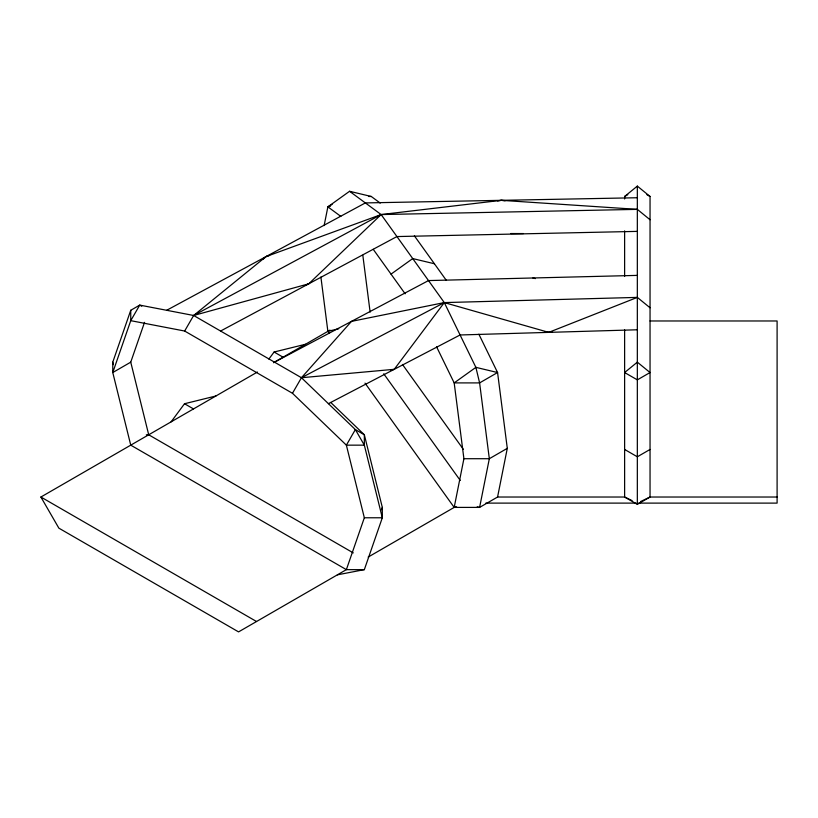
<?xml version="1.0" encoding="UTF-8"?>
<svg xmlns="http://www.w3.org/2000/svg" width="818" height="818" viewBox="0 0 818 818"><rect width="100%" height="100%" fill="white"/><g stroke="black" fill="none" stroke-linecap="round" stroke-linejoin="round"><path stroke-width="1.23" d="M324.132 225.584L327.875 206.852L349.562 191.289L371.26 196.473L380.237 203.089M436.597 346.842L454.184 382.906L463.908 458.714L454.184 507.405L479.604 507.405L497.569 497.027L624.625 497.027L632.038 500.575M497.569 497.027L507.293 448.336L497.569 372.538L478.878 334.214M364.337 569.645L346.372 569.645L130.747 445.156L112.772 372.538L112.772 362.159L130.747 310.288L139.725 305.104L193.641 315.482L301.453 377.722L355.36 429.593L364.337 434.777L382.313 507.405L382.313 517.774L364.337 569.645L337.384 574.839M353.284 552.896L148.712 434.787L130.747 362.159L144.53 322.353M130.747 310.288L130.747 320.666L184.653 331.034L292.466 393.284L346.372 445.156L364.337 517.774L346.372 569.645L238.559 631.895L58.865 528.152L40.9 497.027L257.414 372.026M381.474 509.819L382.313 507.405M184.653 331.034L193.641 315.482L266.024 256.607L381.147 214.561L501.342 200.328L637.334 209.367L650.044 219.745M292.466 393.284L301.453 377.722L351.505 321.372L444.297 302.588L637.334 297.394L650.044 307.772M171.105 421.853L184.52 403.734L215.901 395.994M268.887 359.061L274.102 352.016L305.482 344.276M390.605 370.37L394.245 369.317L444.297 302.588L548.714 332.374L552.447 331.668M306.423 284.817L308.764 283.805L381.147 214.561L637.334 209.367M263.14 259.101L266.024 256.607L269.623 255.39M624.625 198.978L624.625 196.473L637.334 186.105L650.044 196.473L650.044 497.027L637.334 504.369L624.625 497.027L624.625 329.899M391.035 274.132L412.722 258.57L434.409 263.754M340.84 216.402L327.875 206.852L332.108 204.408M130.747 362.159L112.772 372.538L130.747 320.666L139.725 305.104L141.729 306.259M273.488 362.742L329.991 330.124M624.625 196.473L627.805 194.643M507.293 448.336L489.328 458.714L463.908 458.714M368.172 557.068L455.033 506.915M650.044 449.45L637.334 456.792L624.625 449.45M166.688 310.288L365.349 202.925L637.334 197.741M477.201 506.833L479.604 507.405L489.328 458.714L479.604 382.906L475.882 367.354L444.297 302.588L381.147 214.561L193.641 315.482L308.764 283.805M220.594 331.034L396.934 236.566L637.334 231.382M274.5 362.159L428.509 280.574L637.334 275.39M444.297 302.588L301.453 377.722L394.245 369.317M328.407 403.663L460.084 334.971L637.334 329.777M640.514 501.587L650.044 497.027L777.1 497.027M637.334 297.394L548.714 332.374L544.992 331.658M327.875 206.852L330.349 206.259M320.901 277.026L327.875 331.341L338.724 328.754M456.597 506.833L454.184 507.405L365.022 383.131M497.569 200.911L501.342 200.328L505.115 200.809M523.459 233.57L510.769 233.539M368.714 196.473L371.26 196.473M650.044 320.973L777.1 320.973L777.1 503.111L638.602 503.111M146.32 434.787L148.712 434.787M485.82 503.111L636.056 503.111M364.337 517.774L382.313 517.774L364.337 445.156L364.337 434.777L330.758 402.466M532.927 277.987L535.401 278.59M646.864 194.643L650.044 196.473M274.102 352.016L283.089 357.21M184.52 403.734L193.508 408.928M40.9 497.027L256.525 621.516M349.562 191.289L381.147 214.561M414.378 235.829L446.291 280.308M373.223 249.306L405.135 293.785M402.466 364.47L463.387 449.389M383.744 373.795L460.268 480.463M327.875 331.341L329.357 333.417M112.772 362.159L113.385 364.624M362.824 255.277L370.125 312.128M637.334 186.105L637.334 504.369M624.625 230.87L624.625 276.402M355.36 429.593L346.372 445.156L364.337 445.156L355.36 429.593M637.334 362.159L624.625 372.538L637.334 379.869L650.044 372.538L637.334 362.159M475.882 367.354L454.184 382.906L479.604 382.906L497.569 372.538L475.882 367.354"/></g></svg>
